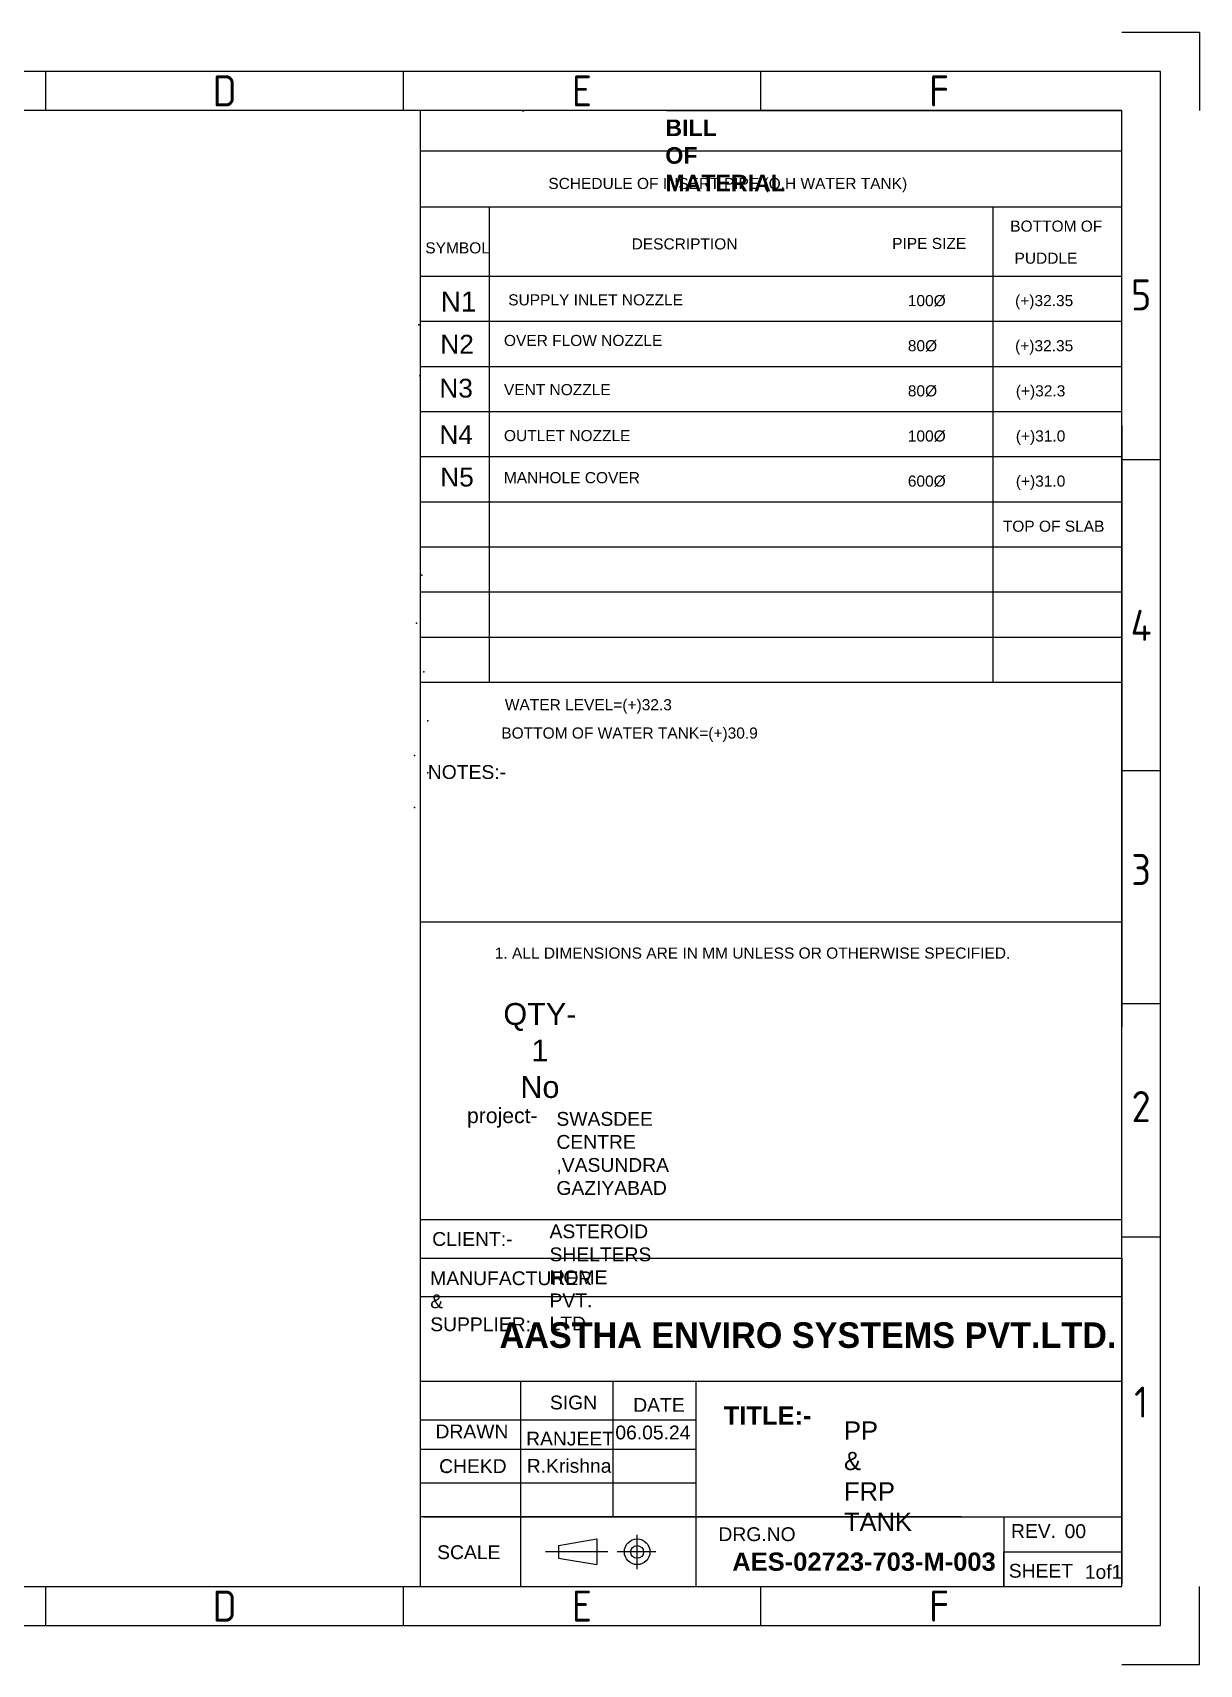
# Model space of a CAD drawing. Header units: millimetres. Extents: x 28040 to 97772, y -4599999986130 to 21571.
# Drawn here: x 71602 to 79302, y 10759 to 21524 of the extents above; entities that cross this region are included whole.
import ezdxf
from ezdxf.enums import TextEntityAlignment as Align

# ---------------------------------------------------------------- set-up
doc = ezdxf.new("R2010")
doc.units = ezdxf.units.MM
doc.header["$LTSCALE"] = 200
doc.header["$MEASUREMENT"] = 0
doc.layers.add('TEXT', color=5, linetype='Continuous')
doc.styles.add('BAUHAUS', font='')
doc.styles.add('ISOCP', font='isocp.shx')
doc.styles.add('ROMANS', font='romans.shx', dxfattribs={"width": 0.85, "height": 75})
doc.styles.get("Standard").update_dxf_attribs({"font": 'arial.ttf'})
doc.styles.get('BAUHAUS').set_extended_font_data('Bauhaus Md BT', bold=True)

msp = doc.modelspace()

# ---------------------------------------------------------------- linework, layer by layer
at = {"color": 0}
for p, q in [((79302.2, 21523.6), (78789.6, 21523.6)), ((79302.2, 21523.6), (79302.2, 21011)), ((79045.9, 21267.3), (64160.9, 21267.3)), ((71689.8, 21011), (71689.8, 21267.3)), ((74047.9, 21267.3), (74047.9, 21011)), ((76405.9, 21267.3), (76405.9, 21011)), ((79045.9, 11014.9), (79045.9, 21267.3)), ((78789.6, 21011), (64417.2, 21011)), ((74158.7, 21011), (74158.7, 11271.3)), ((78789.6, 11271.3), (78789.6, 21011)), ((74158.7, 20744.9), (78789.6, 20744.9)), ((74158.7, 20374.7), (78789.6, 20374.7)), ((74614.6, 20374.7), (74614.6, 17238)), ((77940.1, 20374.7), (77940.1, 17238)), ((74158.7, 19917.1), (78789.6, 19917.1)), ((74158.7, 19619.4), (78789.6, 19619.4)), ((74158.7, 19321.7), (78789.6, 19321.7)), ((74158.7, 19024.1), (78789.6, 19024.1)), ((78789.6, 18931.4), (78789.6, 14963.9)), ((74158.7, 18726.4), (78789.6, 18726.4)), ((79045.9, 18704.2), (78789.6, 18704.2)), ((79045.9, 13578), (79045.9, 18704.2)), ((74158.7, 18428.7), (78789.6, 18428.7)), ((74158.7, 18131.1), (78789.6, 18131.1)), ((74158.7, 17833.4), (78789.6, 17833.4)), ((74158.7, 17535.7), (78789.6, 17535.7)), ((74158.7, 17238), (78789.6, 17238)), ((79045.9, 16653.6), (78789.6, 16653.6)), ((79045.9, 15115.9), (78789.6, 15115.9)), ((74158.7, 13692.8), (78789.6, 13692.8)), ((79045.9, 13578), (78789.6, 13578)), ((74158.7, 13438.7), (78497.4, 13438.7)), ((74473.3, 13438.7), (78789.6, 13438.7)), ((78789.6, 13438.7), (78789.6, 11290.7)), ((74158.7, 13184.6), (78789.6, 13184.6)), ((74158.7, 12626.4), (78497.4, 12626.4)), ((74473.3, 12626.4), (78789.6, 12626.4)), ((74821.4, 12626.4), (74821.4, 11731.8)), ((75431.6, 12626.4), (75431.6, 11731.8)), ((75978.4, 12626.4), (75978.4, 11731.8)), ((74158.7, 12372.3), (75978.4, 12372.3)), ((74821.4, 12372.3), (74821.4, 11731.8)), ((74158.7, 12179.1), (75978.4, 12179.1)), ((74158.7, 11955.5), (75978.4, 11955.5)), ((77731.4, 11731.8), (74158.7, 11731.8)), ((74181.1, 11731.8), (78789.6, 11731.8)), ((74821.4, 11731.8), (74821.4, 11271.3)), ((75978.4, 11731.8), (75978.4, 11271.3)), ((77731.4, 11731.8), (78789.6, 11731.8)), ((78010.9, 11731.8), (78010.9, 11271.3)), ((78789.6, 11731.8), (78789.6, 11424.8)), ((75071.8, 11543.5), (75325.4, 11585.8)), ((75071.8, 11543.5), (75071.8, 11459)), ((75325.4, 11585.8), (75325.4, 11416.7)), ((75071.8, 11459), (75325.4, 11416.7)), ((75590.8, 11501.3), (75592.3, 11501.3)), ((75591.6, 11500.5), (75591.6, 11502)), ((64417.2, 11271.3), (78789.6, 11271.3)), ((71689.8, 11014.9), (71689.8, 11271.3)), ((74047.9, 11271.3), (74047.9, 11014.9)), ((74212.9, 11271.3), (78789.6, 11271.3)), ((74473.3, 11271.3), (78789.6, 11271.3)), ((76405.9, 11271.3), (76405.9, 11014.9)), ((77384, 11273.2), (77384, 11271.3)), ((78114.4, 11273.2), (78114.4, 11271.3)), ((79302.2, 10758.6), (79302.2, 11271.3)), ((64160.9, 11014.9), (79045.9, 11014.9)), ((78789.6, 10758.6), (79302.2, 10758.6))]:
    msp.add_line(p, q, dxfattribs=at)
at = {"color": 0, "ltscale": 150}
msp.add_line((75785.6, 21011), (78789.6, 21011), dxfattribs=at)
msp.add_line((74158.7, 15658), (78789.6, 15658))
at = {"color": 0, "ltscale": 300}
for p, q in [((75591.6, 11387.4), (75591.6, 11614.2)), ((75398.4, 11501.3), (74987.5, 11501.3)), ((75715.6, 11501.3), (75459.9, 11501.3))]:
    msp.add_line(p, q, dxfattribs=at)
at = {"color": 0}
for points in [[(78789.6, 12288.1), (78789.6, 12050.2)], [(78789.6, 12082.7), (78789.6, 11829.1)]]:
    msp.add_lwpolyline(points, dxfattribs=at)
msp.add_circle((75591.6, 11501.3), 84.5, dxfattribs=at)
at = {"color": 0, "ltscale": 250}
msp.add_circle((75591.6, 11500.5), 42.3, dxfattribs=at)
for p in [(74149.8, 19595.6), (74156.5, 19259.9), (74169.9, 17943.5), (74136.3, 17628), (74183.4, 17305.7), (74210.2, 16983.5), (74122.9, 16755.2), (74210.2, 16640.5), (74122.9, 16412.2), (74313, 12097), (74304.2, 12033.6), (74336.1, 12029.7)]:
    msp.add_point(p)
at = {"layer": 'TEXT', "color": 0}
for p, q in [((78010.9, 11271.3), (78010.9, 11501.5)), ((78010.9, 11501.5), (78789.6, 11501.5))]:
    msp.add_line(p, q, dxfattribs=at)

# ---------------------------------------------------------------- texts
at = {"color": 0, "style": 'ISOCP'}
for s, p in [('D', (72868.8, 21139.2)), ('E', (75226.9, 21139.2)), ('F', (77584.9, 21139.2)), ('5', (78917.7, 19793.5)), ('4', (78917.7, 17613.5)), ('3', (78917.7, 16002.5)), ('2', (78917.7, 14438.5)), ('1', (78917.7, 12488.7)), ('D', (72868.8, 11143.1)), ('E', (75226.9, 11143.1)), ('F', (77584.9, 11143.1))]:
    msp.add_text(s, height=205, dxfattribs=at).set_placement(p, align=Align.MIDDLE)
at = {"color": 0}
for s, p in [('SCHEDULE OF INSERT PIPE (O.H WATER TANK)', (75005.3, 20492, 0)), ('BOTTOM OF', (78053.8, 20210.4, 482.8)), ('SYMBOL', (74193.4, 20067.1, 0)), ('DESCRIPTION ', (75555, 20093.3, 0)), (' PIPE SIZE', (77246.2, 20096.2, 0)), (' PUDDLE', (78053.8, 19999.1, 482.8)), (' SUPPLY INLET NOZZLE ', (74712.3, 19724.2)), ('100%%C', (77378.1, 19719.2)), ('(+)32.35', (78086, 19719.2, 0)), ('OVER FLOW NOZZLE', (74712.3, 19456.2)), ('80%%C', (77378.1, 19421.5)), ('(+)32.35', (78086, 19421.5, 0)), ('VENT NOZZLE ', (74712.3, 19132)), ('80%%C', (77378.1, 19123.8)), ('(+)32.3', (78090.7, 19123.8, 0)), ('OUTLET NOZZLE', (74712.3, 18828.6)), ('100%%C', (77378.1, 18826.1)), ('(+)31.0', (78090.7, 18826.1, 0)), ('MANHOLE COVER ', (74712, 18551.2, 0)), ('600%%C', (77378.1, 18528.5)), ('(+)31.0', (78090.7, 18528.5, 0)), ('TOP OF SLAB', (78005, 18230.8, 0)), ('1. ALL DIMENSIONS ARE IN MM UNLESS OR OTHERWISE SPECIFIED.', (74651.8, 15414.6))]:
    msp.add_text(s, height=73.19, dxfattribs=at).set_placement(p)
for s, p in [('WATER LEVEL=(+)32.3', (75269.5, 17080.7, 0)), ('BOTTOM OF WATER TANK=(+)30.9', (75541.3, 16893.9, 0))]:
    msp.add_text(s, height=73.19, dxfattribs=at).set_placement(p, align=Align.MIDDLE)
at = {"color": 0, "ltscale": 150, "insert": (74835, 21011), "char_height": 5.696, "width": 3954.568, "attachment_point": 1, "style": 'ROMANS'}
msp.add_mtext('\\pt3450;ED ', dxfattribs=at)
at = {"color": 0}
for s, insert, char_height, width, attachment_point in [('{\\fArial|b1|i0|c0|p34;BILL OF MATERIAL}', (75777.6, 20950.5), 109.359, 0.921, 1), ('{\\fArial|b0|i0|c0|p34;NOTES:-}', (74209.9, 16691.2), 91.132, 0.921, 1), ('QTY- 1 No', (74949.7, 15121.6), 144.46, 0.921, 2), ('SWASDEE CENTRE ,VASUNDRA GAZIYABAD', (75058.9, 14402.9), 91.132, 0.921, 1), ('{\\fArial|b0|i0|c0|p34;CLIENT:-}', (74238.8, 13610.6), 91.132, 0.921, 1), ('ASTEROID SHELTERS HOME PVT. LTD', (75013.3, 13661.1), 91.132, 0.921, 1), ('MANUFACTURER & SUPPLIER:-', (74226, 13351.5), 91.132, 0.921, 1), ('{\\fArial|b0|i0|c0|p34;SIGN}', (75015.9, 12531.9), 91.132, 0.921, 1), ('{\\fArial|b0|i0|c0|p34;DATE}', (75565.8, 12516), 91.132, 0.921, 1), ('{\\fArial|b1|i0|c0|p34;TITLE:-}', (76162.9, 12460.7), 120.381, 0.921, 1), ('{\\fArial|b0|i0|c0|p34;DRAWN}', (74260.8, 12340.8), 91.132, 0.921, 1), ('RANJEET', (74858.9, 12293.8), 91.13, 491.098, 1), ('06.05.24', (75447.7, 12334.1), 91.13, 0.921, 1), ('PP & FRP  TANK', (76956.9, 12361.2), 120.381, 0.921, 1), ('{\\fArial|b0|i0|c0|p34;CHEKD}', (74284.5, 12112), 91.132, 0.921, 1), ('{\\fArial|b0|i0|c0|p34;R.Krishna}', (74863.2, 12113.9), 91.132, 0.921, 1), ('{\\fArial|b0|i0|c0|p34;DRG.NO}', (76128.1, 11663), 91.132, 0.921, 1), ('{\\fArial|b0|i0|c0|p34;REV.}', (78058.9, 11684.3), 91.132, 0.921, 1), ('  00', (78412.7, 11683), 91.13, 0.921, 1), ('{\\fArial|b0|i0|c0|p34;SCALE}', (74271.7, 11544.1), 91.132, 0.921, 1), ('{\\fArial|b1|i0|c0|p34;AES-02723-703-M-003}', (76219.6, 11496.6), 120.381, 0.921, 1), ('{\\fArial|b0|i0|c0|p34;SHEET\\Fromans|c0; }', (78044.3, 11421.7), 91.132, 0.921, 1), ('{\\fArial|b0|i0|c0|p34;1of1 }', (78546.1, 11414.1), 91.132, 0.921, 1)]:
    msp.add_mtext(s, dxfattribs=dict(at, insert=insert, char_height=char_height, width=width, attachment_point=attachment_point))
at = {"color": 0, "insert": (74294.5, 19815.6), "char_height": 132.37, "attachment_point": 1}
msp.add_mtext_dynamic_manual_height_columns('N1', width=800.742, gutter_width=661.9, heights=[0], dxfattribs=at)
at = {"linetype": 'Continuous', "char_height": 123.91, "attachment_point": 1}
for s, insert in [('N2', (74292.5, 19530.3)), ('N3', (74286.1, 19240)), ('N4', (74286.2, 18933.7)), ('N5', (74291.9, 18653.3))]:
    msp.add_mtext_dynamic_manual_height_columns(s, width=749.569, gutter_width=619.6, heights=[0], dxfattribs=dict(at, insert=insert))
at = {"insert": (74468.5, 14429.5), "char_height": 100, "attachment_point": 1}
msp.add_mtext_dynamic_manual_height_columns('project-', width=32.114, gutter_width=500, heights=[0], dxfattribs=at)
at = {"color": 0, "insert": (76718.9, 12929.6), "char_height": 168.595, "width": 3841.736, "attachment_point": 5, "style": 'BAUHAUS'}
msp.add_mtext('AASTHA ENVIRO SYSTEMS PVT.LTD.', dxfattribs=at)

doc.saveas('drawing.dxf')
